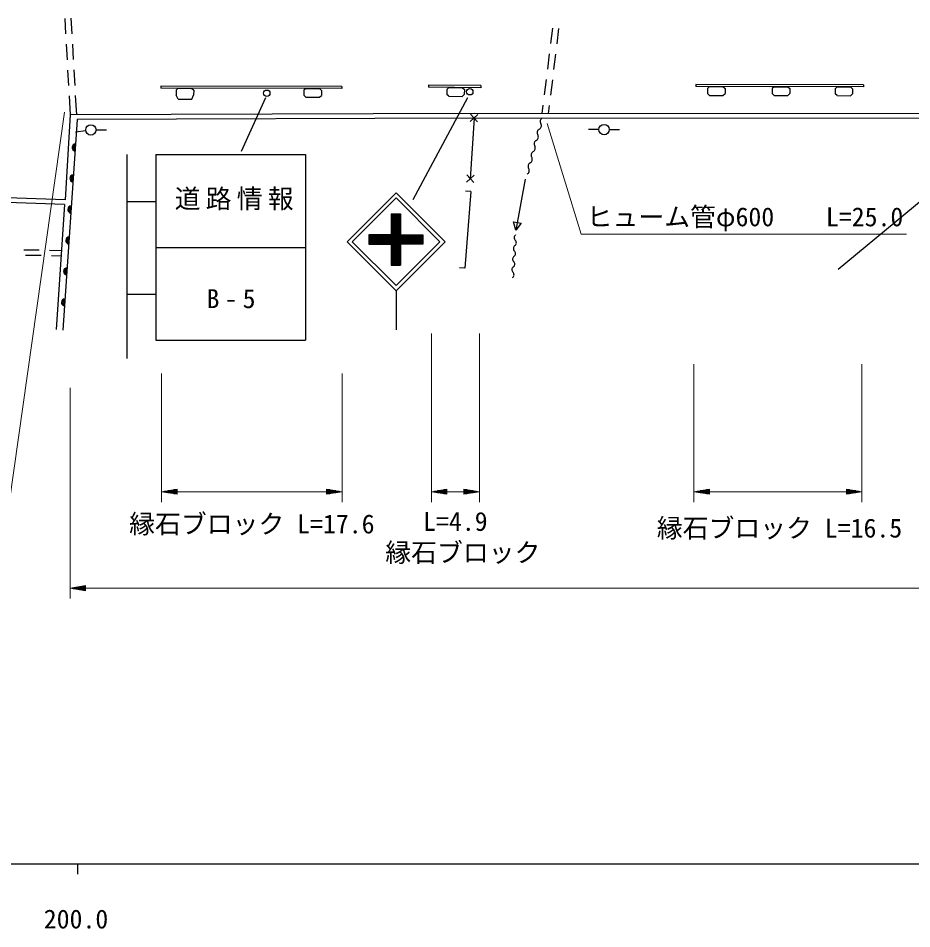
# Model space of a CAD drawing. Units: millimetres, scale not verified. Extents: x 40000 to 680000, y 20000 to 380000.
# Drawn here: x 262256 to 348651, y 198715 to 286757 of the extents above; entities that cross this region are included whole.
import ezdxf
from ezdxf.enums import TextEntityAlignment as Align

# ---------------------------------------------------------------- set-up
doc = ezdxf.new("R2010")
doc.units = ezdxf.units.MM
doc.header["$LTSCALE"] = 1000
for name, color, linetype, lineweight in [('M-BGD', 7, 'Continuous', 25), ('M-STR-HTXT', 7, 'Continuous', 13), ('M-STR-STRC', 7, 'Continuous', 25), ('M-STR-STRD', 7, 'Continuous', 25), ('M-TTL-BAND', 7, 'Continuous', 25)]:
    doc.layers.add(name, color=color, linetype=linetype, lineweight=lineweight)
doc.styles.add('ＭＳ ゴシック', font='')
doc.styles.get('ＭＳ ゴシック').set_extended_font_data('MS Gothic')

msp = doc.modelspace()

# ---------------------------------------------------------------- hatches: boundary and pattern name
at = {"layer": 'M-STR-STRC'}
h = msp.add_hatch(dxfattribs=at)
h.set_pattern_fill('USER', color=256, style=0, pattern_type=2)
h.set_pattern_definition([(45, (813904, 389041), (-70.7128, 70.7128), []), (135, (813904, 389041), (-70.71634, -70.71634), [])])
h.paths.add_polyline_path([(296169, 264918), (296169, 265818), (298330, 265818), (298330, 267850), (299230, 267850), (299230, 262885), (298330, 262885), (298330, 264918)])
h = msp.add_hatch(dxfattribs=at)
h.set_pattern_fill('USER', color=256, style=0, pattern_type=2)
h.set_pattern_definition([(315, (301392, 265395), (70.7107, 70.7107), []), (45, (301392, 265395), (-70.7107, 70.7107), [])])
h.paths.add_polyline_path([(299230, 265818), (299230, 264918), (301392, 264918), (301392, 265818)])

# ---------------------------------------------------------------- linework, layer by layer
at = {"layer": 'M-BGD'}
for p, q in [((266757, 286739), (266840, 285242)), ((267357, 286757), (267440, 285259)), ((313908, 285809), (313725, 284321)), ((314508, 285773), (314325, 284284)), ((266896, 284243), (266979, 282746)), ((267496, 284261), (267579, 282763)), ((313603, 283328), (313421, 281839)), ((314203, 283291), (314021, 281802)), ((267035, 281747), (267118, 280249)), ((267635, 281765), (267718, 280267)), ((277719, 279997), (277519, 279812)), ((277719, 279997), (279021, 279994)), ((279021, 279994), (279220, 279808)), ((303892, 280060), (303690, 279875)), ((303892, 280060), (305193, 280050)), ((305193, 280050), (305392, 279863)), ((313299, 280847), (313116, 279358)), ((313899, 280810), (313716, 279321)), ((329092, 280145), (328892, 279960)), ((329092, 280145), (330394, 280143)), ((330394, 280143), (330594, 279957)), ((335361, 280134), (335160, 279949)), ((335361, 280134), (336662, 280132)), ((336662, 280132), (336862, 279946)), ((341428, 280124), (341228, 279939)), ((341428, 280124), (342730, 280122)), ((342730, 280122), (342930, 279936)), ((267174, 279251), (267276, 277413)), ((267774, 279269), (267877, 277415)), ((277519, 279812), (277518, 279329)), ((277714, 278924), (277518, 279329)), ((279034, 278937), (279219, 279325)), ((279220, 279808), (279219, 279325)), ((289875, 279786), (289874, 279303)), ((290074, 279117), (289874, 279303)), ((290076, 279971), (289875, 279786)), ((290074, 279117), (291376, 279114)), ((290076, 279971), (291377, 279968)), ((291376, 279114), (291576, 279299)), ((291377, 279968), (291577, 279782)), ((291577, 279782), (291576, 279299)), ((303690, 279875), (303687, 279392)), ((303885, 279205), (303687, 279392)), ((303885, 279205), (305187, 279196)), ((305187, 279196), (305389, 279380)), ((305392, 279863), (305389, 279380)), ((328892, 279960), (328891, 279477)), ((329091, 279291), (328891, 279477)), ((329091, 279291), (330393, 279288)), ((330393, 279288), (330593, 279474)), ((330594, 279957), (330593, 279474)), ((335160, 279949), (335159, 279466)), ((335359, 279280), (335159, 279466)), ((335359, 279280), (336661, 279278)), ((336661, 279278), (336861, 279463)), ((336862, 279946), (336861, 279463)), ((341228, 279939), (341227, 279456)), ((341427, 279270), (341227, 279456)), ((341427, 279270), (342728, 279267)), ((342728, 279267), (342929, 279453)), ((342930, 279936), (342929, 279453)), ((277714, 278924), (279034, 278937)), ((312994, 278365), (312894, 277549)), ((313594, 278328), (313499, 277549)), ((267276, 277413), (266803, 269198)), ((306330, 277554), (267276, 277413)), ((306706, 277435), (305956, 276773)), ((306662, 276730), (306000, 277479)), ((385581, 277494), (306330, 277554)), ((267942, 276960), (266556, 256583)), ((306331, 277104), (267942, 276960)), ((306331, 277104), (305967, 271236)), ((385581, 277044), (306331, 277104)), ((268784, 275882), (267796, 275730)), ((269779, 275958), (270779, 275958)), ((318399, 275982), (317399, 275981)), ((319399, 275985), (320398, 275990)), ((356139, 274595), (341541, 262455)), ((306341, 271567), (305592, 270906)), ((306298, 270862), (305636, 271611)), ((311261, 271185), (310381, 266263)), ((266738, 268750), (217293, 270417)), ((266803, 269198), (217308, 270867)), ((306013, 269999), (305430, 262575)), ((306013, 269999), (305515, 270038)), ((266738, 268750), (265941, 256675)), ((310381, 266263), (310144, 267067)), ((310144, 267067), (310882, 266935)), ((310882, 266935), (310381, 266263)), ((264291, 264317), (262791, 264344)), ((266443, 264279), (265291, 264300)), ((264474, 263799), (262975, 263826)), ((266409, 263765), (265474, 263782)), ((305430, 262575), (304931, 262614)), ((305430, 262575), (304931, 262614))]:
    msp.add_line(p, q, dxfattribs=at)
for centre in [(269279, 275957), (318899, 275982)]:
    msp.add_circle(centre, 500, dxfattribs=at)
for centre, radius, start, end in [((312464, 276354), 376, 296.76139, 32.94775), ((313095, 276763), 376, 116.76139, 212.94775), ((312802, 275682), 376, 116.76139, 212.94775), ((312510, 274600), 376, 116.76139, 212.94775), ((312171, 275272), 376, 296.76139, 32.94775), ((267812, 274251), 354, 94.90835, 257.31353), ((267812, 274251), 283, 97.13239, 255.08949), ((267812, 274251), 212, 100.87872, 251.34317), ((267812, 274251), 142, 108.59045, 243.63144), ((267812, 274251), 100, 118.90811, 233.31377), ((267812, 274251), 100, 118.90811, 233.31377), ((312217, 273518), 376, 116.76139, 212.94775), ((311878, 274191), 376, 296.76139, 32.94775), ((311585, 273109), 376, 296.76139, 32.94775), ((311292, 272027), 376, 296.76139, 32.94775), ((311924, 272437), 376, 116.76139, 212.94775), ((267608, 271258), 354, 94.90835, 257.31353), ((267608, 271258), 283, 97.13239, 255.08949), ((267608, 271258), 212, 100.87872, 251.34317), ((267608, 271258), 142, 108.59045, 243.63144), ((267608, 271258), 100, 118.90811, 233.31377), ((267608, 271258), 100, 118.90811, 233.31377), ((267405, 268264), 354, 94.90835, 257.31353), ((267405, 268264), 283, 97.13239, 255.08949), ((267405, 268264), 212, 100.87872, 251.34317), ((267405, 268264), 142, 108.59045, 243.63144), ((267405, 268264), 100, 118.90811, 233.31377), ((267405, 268264), 100, 118.90811, 233.31377), ((267201, 265271), 354, 94.90835, 257.31353), ((267201, 265271), 283, 97.13239, 255.08949), ((267201, 265271), 212, 100.87872, 251.34317), ((267201, 265271), 142, 108.59045, 243.63144), ((267201, 265271), 100, 118.90811, 233.31377), ((267201, 265271), 100, 118.90811, 233.31377), ((310533, 265528), 329, 124.19631, 227.54198), ((310089, 265042), 329, 304.19631, 47.54198), ((310459, 264498), 329, 124.19631, 227.54198), ((310014, 264012), 329, 304.19631, 47.54198), ((310384, 263468), 329, 124.19631, 227.54198), ((266998, 262278), 354, 94.90835, 257.31353), ((266998, 262278), 283, 97.13239, 255.08949), ((266998, 262278), 212, 100.87872, 251.34317), ((266998, 262278), 142, 108.59045, 243.63144), ((266998, 262278), 100, 118.90811, 233.31377), ((266998, 262278), 100, 118.90811, 233.31377), ((310310, 262438), 329, 124.19631, 227.54198), ((309940, 262982), 329, 304.19631, 47.54198), ((309865, 261952), 329, 304.19631, 47.54198), ((266794, 259285), 354, 94.90835, 257.31353), ((266794, 259285), 283, 97.13239, 255.08949), ((266794, 259285), 212, 100.87872, 251.34317), ((266794, 259285), 142, 108.59045, 243.63144), ((266794, 259285), 100, 118.90811, 233.31377), ((266794, 259285), 100, 118.90811, 233.31377)]:
    msp.add_arc(centre, radius, start, end, dxfattribs=at)
at = {"layer": 'M-STR-HTXT'}
for p, q in [((302202, 256288), (302202, 239979)), ((306841, 256288), (306841, 239979)), ((327592, 253295), (327592, 239979)), ((343828, 253295), (343828, 239979)), ((276114, 252397), (276114, 239979)), ((293573, 252397), (293573, 239979)), ((267272, 251023), (267272, 230642)), ((276114, 240979), (277614, 241229)), ((276114, 240979), (277614, 240729)), ((276114, 240979), (277614, 240979)), ((277614, 241029), (276414, 241029)), ((277614, 240929), (276414, 240929)), ((276714, 241079), (277614, 241079)), ((276714, 240879), (277614, 240879)), ((277614, 241129), (277014, 241129)), ((277614, 240829), (277014, 240829)), ((277314, 241179), (277614, 241179)), ((277314, 240779), (277614, 240779)), ((277614, 240729), (277614, 241229)), ((277614, 240979), (292073, 240979)), ((293573, 240979), (292073, 241229)), ((292073, 241229), (292073, 240729)), ((292373, 241179), (292073, 241179)), ((292073, 241129), (292673, 241129)), ((292973, 241079), (292073, 241079)), ((292073, 241029), (293273, 241029)), ((293573, 240979), (292073, 240729)), ((293573, 240979), (292073, 240979)), ((292073, 240929), (293273, 240929)), ((292973, 240879), (292073, 240879)), ((292073, 240829), (292673, 240829)), ((292373, 240779), (292073, 240779)), ((302202, 240979), (303702, 241229)), ((302202, 240979), (303702, 240729)), ((302202, 240979), (303702, 240979)), ((303702, 241029), (302502, 241029)), ((303702, 240929), (302502, 240929)), ((302802, 241079), (303702, 241079)), ((302802, 240879), (303702, 240879)), ((303702, 241129), (303102, 241129)), ((303702, 240829), (303102, 240829)), ((303402, 241179), (303702, 241179)), ((303402, 240779), (303702, 240779)), ((303702, 240729), (303702, 241229)), ((303702, 240979), (305341, 240979)), ((306841, 240979), (305341, 241229)), ((305341, 241229), (305341, 240729)), ((305641, 241179), (305341, 241179)), ((305341, 241129), (305941, 241129)), ((306241, 241079), (305341, 241079)), ((305341, 241029), (306541, 241029)), ((306841, 240979), (305341, 240729)), ((306841, 240979), (305341, 240979)), ((305341, 240929), (306541, 240929)), ((306241, 240879), (305341, 240879)), ((305341, 240829), (305941, 240829)), ((305641, 240779), (305341, 240779)), ((327592, 240979), (329092, 241229)), ((327592, 240979), (329092, 240729)), ((327592, 240979), (329092, 240979)), ((329092, 241029), (327892, 241029)), ((329092, 240929), (327892, 240929)), ((328192, 241079), (329092, 241079)), ((328192, 240879), (329092, 240879)), ((329092, 241129), (328492, 241129)), ((329092, 240829), (328492, 240829)), ((328792, 241179), (329092, 241179)), ((328792, 240779), (329092, 240779)), ((329092, 240729), (329092, 241229)), ((329092, 240979), (342328, 240979)), ((343828, 240979), (342328, 241229)), ((342328, 241229), (342328, 240729)), ((342628, 241179), (342328, 241179)), ((342328, 241129), (342928, 241129)), ((343228, 241079), (342328, 241079)), ((342328, 241029), (343528, 241029)), ((343828, 240979), (342328, 240729)), ((343828, 240979), (342328, 240979)), ((342328, 240929), (343528, 240929)), ((343228, 240879), (342328, 240879)), ((342328, 240829), (342928, 240829)), ((342628, 240779), (342328, 240779)), ((267272, 231642), (268772, 231892)), ((267272, 231642), (268772, 231392)), ((267272, 231642), (268772, 231642)), ((268772, 231692), (267572, 231692)), ((268772, 231592), (267572, 231592)), ((267872, 231742), (268772, 231742)), ((268772, 231792), (268172, 231792)), ((268472, 231842), (268772, 231842)), ((268772, 231392), (268772, 231892)), ((268772, 231642), (569652, 231642)), ((267872, 231542), (268772, 231542)), ((268772, 231492), (268172, 231492)), ((268472, 231442), (268772, 231442))]:
    msp.add_line(p, q, dxfattribs=at)
for points in [[(266743, 277660), (258674, 220932), (227224, 220932)], [(313390, 276573), (316698, 265886), (348148, 265886)]]:
    msp.add_lwpolyline(points, dxfattribs=at)
at = {"layer": 'M-STR-STRC'}
for p, q in [((286178, 279065), (283828, 273877)), ((300437, 269244), (305736, 279087)), ((272755, 273565), (272755, 253862)), ((275549, 273565), (275549, 255631)), ((275549, 273565), (290019, 273565)), ((290019, 273565), (290019, 255631)), ((294052, 265147), (298789, 269885)), ((298789, 269885), (303527, 265147)), ((272755, 269051), (275550, 269051)), ((294547, 265147), (298789, 269390)), ((298789, 269390), (303032, 265147)), ((298330, 267850), (299230, 267850)), ((298330, 267850), (298330, 265818)), ((299230, 267850), (299230, 265818)), ((294052, 265147), (298789, 260409)), ((294547, 265147), (298789, 260904)), ((298330, 265818), (296169, 265818)), ((296169, 265818), (296169, 264918)), ((298789, 260904), (303032, 265147)), ((298789, 260409), (303527, 265147)), ((275549, 264578), (290019, 264578)), ((296169, 264918), (298330, 264918)), ((298330, 264918), (298330, 262885)), ((299230, 264918), (299230, 262885)), ((298330, 262885), (299230, 262885)), ((272755, 260063), (275550, 260063)), ((298789, 260409), (298789, 256622)), ((275549, 255631), (290019, 255631))]:
    msp.add_line(p, q, dxfattribs=at)
msp.add_lwpolyline([(299230, 265818), (301392, 265818), (301392, 264918), (299230, 264918)], dxfattribs=at)
for centre in [(286292, 279507), (305919, 279644)]:
    msp.add_circle(centre, 305, dxfattribs=at)
at = {"layer": 'M-STR-STRD'}
for p, q in [((293537, 280164), (276041, 280201)), ((276041, 280201), (276041, 280001)), ((293537, 279964), (276041, 280001)), ((293537, 280164), (293537, 279964)), ((301928, 280274), (301927, 280074)), ((306983, 280037), (301927, 280074)), ((306985, 280237), (301928, 280274)), ((306985, 280237), (306983, 280037)), ((343974, 280320), (327760, 280347)), ((327760, 280347), (327760, 280147)), ((343974, 280120), (327760, 280147)), ((343974, 280320), (343974, 280120))]:
    msp.add_line(p, q, dxfattribs=at)
at = {"layer": 'M-TTL-BAND'}
for p, q in [((40000, 205000), (579000, 205000)), ((268000, 205000), (268000, 204000))]:
    msp.add_line(p, q, dxfattribs=at)

# ---------------------------------------------------------------- texts
at = {"layer": 'M-STR-HTXT', "style": 'ＭＳ ゴシック'}
for s, p in [('ヒューム管φ600\u3000\u3000L=25.0', (332523, 266086)), ('縁石ブロック L=17.6', (284843, 236392)), ('L=4.9', (304522, 236639)), ('縁石ブロック L=16.5', (335860, 235993)), ('縁石ブロック', (305243, 233630))]:
    msp.add_text(s, height=1833, dxfattribs=at).set_placement(p, align=Align.BOTTOM_CENTER)
at = {"layer": 'M-STR-STRC', "char_height": 1833, "attachment_point": 8, "style": 'ＭＳ ゴシック'}
for s, insert in [('\\T1.2;道路情報', (283384, 268185)), ('\\T1.4;B-5', (283081, 258694))]:
    msp.add_mtext(s, dxfattribs=dict(at, insert=insert))
at = {"layer": 'M-TTL-BAND', "style": 'ＭＳ ゴシック'}
msp.add_text('200.0', height=1833, dxfattribs=at).set_placement((267844, 198195), align=Align.BOTTOM_CENTER)

doc.saveas('drawing.dxf')
